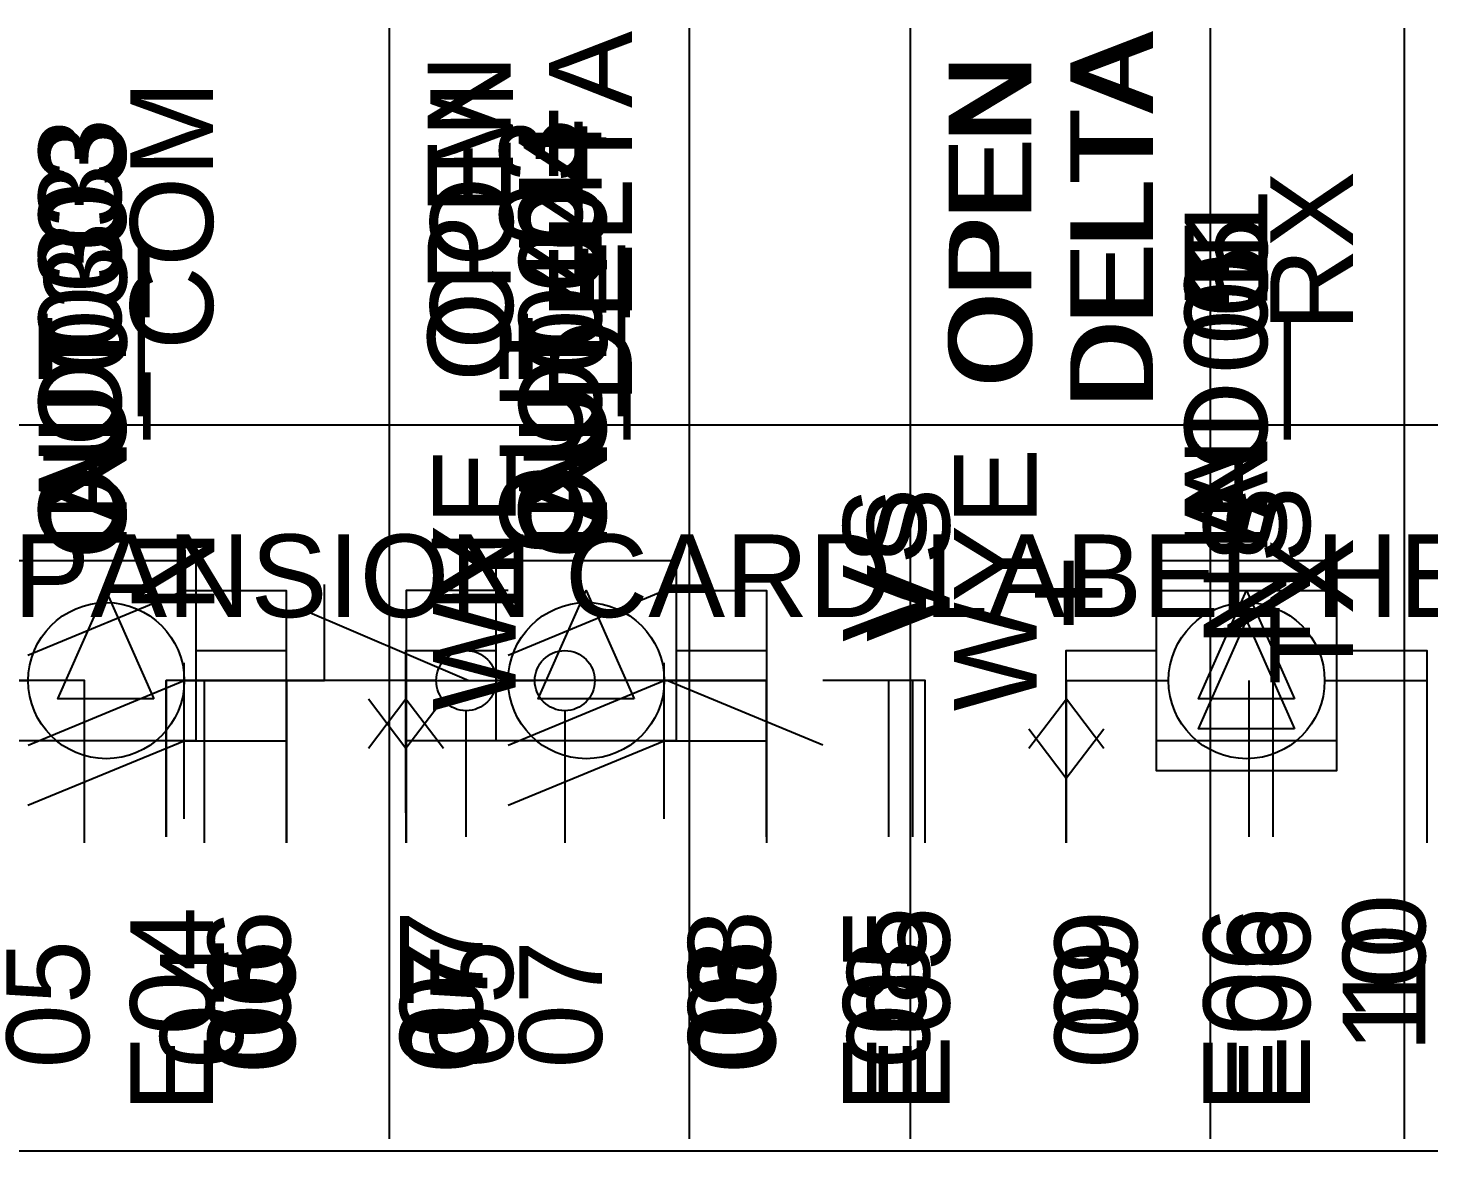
# Model space of a CAD drawing. Extents: x 1.1 to 23.7, y 0.2 to 17.2.
# Drawn here: x 10.482 to 11.648, y 3.187 to 4.122 of the extents above; entities that cross this region are included whole.
import ezdxf

# ---------------------------------------------------------------- set-up
doc = ezdxf.new("R2010")
doc.units = 0
doc.header["$MEASUREMENT"] = 0
for name, color, linetype in [('5_01__9-_0-___10__RTD___NO', 7, 'CONTINUOUS'), ('5_02__9-_B-___10__RTD____3', 7, 'CONTINUOUS'), ('5_03__9-_1-___10__RTD____4', 7, 'CONTINUOUS'), ('5_04__9-_C-___10__RTD____4', 7, 'CONTINUOUS'), ('5_05__9-_5-___10__RTD____8', 7, 'CONTINUOUS'), ('5_06__9-_6-___10__RTD____4', 7, 'CONTINUOUS'), ('5_07__9-_71___10__RTD____3', 7, 'CONTINUOUS'), ('5_08__9-_72___10__RTD____5', 7, 'CONTINUOUS'), ('5_09__9-_73___10__RTD____5', 7, 'CONTINUOUS'), ('5_10__9-_74___10__RTD____3', 7, 'CONTINUOUS'), ('5_11__9-_75___10__RTD____5', 7, 'CONTINUOUS'), ('5_12__9-_76___10__RTD____5', 7, 'CONTINUOUS'), ('5_13__9-_3-___10__RTD____8', 7, 'CONTINUOUS'), ('5_14__9-_D-___10__RTD____4', 7, 'CONTINUOUS'), ('6_01__0-__NO_CARD', 7, 'CONTINUOUS'), ('6_02__B-___3__DI___4__DO__', 7, 'CONTINUOUS'), ('6_03__1-___4__DI___4__DO', 7, 'CONTINUOUS'), ('6_04__C-___4__DI___4__FHCI', 7, 'CONTINUOUS'), ('6_05__5-___8__AI', 7, 'CONTINUOUS'), ('6_06__6-___4__AI____4__AO', 7, 'CONTINUOUS'), ('6_07__71___3__AVI', 7, 'CONTINUOUS'), ('6_08__72___5__AVI_W_MONITO', 7, 'CONTINUOUS'), ('6_09__73___5__AVI_W_ADV_ME', 7, 'CONTINUOUS'), ('6_10__74___3__AVI___4__AFD', 7, 'CONTINUOUS'), ('6_11__75___5__AVI___1__ACI', 7, 'CONTINUOUS'), ('6_12__76___5__AVI___1__ACI', 7, 'CONTINUOUS'), ('6_13__3-___8__DI', 7, 'CONTINUOUS'), ('6_14__D-___4__DI___3__DO__', 7, 'CONTINUOUS'), ('7_00______DWG_', 7, 'CONTINUOUS')]:
    doc.layers.add(name, color=color, linetype=linetype)
doc.styles.add('ARIAL', font='arial.ttf')

msp = doc.modelspace()

# ---------------------------------------------------------------- linework, layer by layer
at = {"layer": '5_02__9-_B-___10__RTD____3'}
for points in [[(11.5715, 3.6537), (11.5715, 3.5037), (11.4215, 3.5037), (11.4215, 3.6537), (11.5715, 3.6537)], [(11.5365, 3.5387), (11.4565, 3.5387), (11.4965, 3.6287), (11.5365, 3.5387)], [(10.4817, 3.525), (10.6116, 3.5787), (10.6966, 3.5787), (10.6966, 3.4437)], [(10.7965, 3.4437), (10.7965, 3.5787), (10.8816, 3.5787)], [(10.8816, 3.525), (11.0116, 3.5787), (11.0966, 3.5787), (11.0966, 3.4437)], [(11.3464, 3.4437), (11.3464, 3.5787), (11.4215, 3.5787)], [(11.5715, 3.5787), (11.6466, 3.5787), (11.6466, 3.4437)], [(11.3152, 3.5387), (11.3464, 3.4975), (11.3777, 3.5387)]]:
    msp.add_lwpolyline(points, dxfattribs=at)
at = {"layer": '5_03__9-_1-___10__RTD____4'}
for points in [[(10.4817, 3.525), (10.6116, 3.5787), (10.6966, 3.5787), (10.6966, 3.4437)], [(10.7965, 3.4437), (10.7965, 3.5787), (10.8816, 3.5787)], [(10.8816, 3.525), (11.0116, 3.5787), (11.0966, 3.5787), (11.0966, 3.4437)], [(11.3466, 3.4437), (11.3466, 3.5787), (11.4316, 3.5787)], [(11.5616, 3.5787), (11.6466, 3.5787), (11.6466, 3.4437)]]:
    msp.add_lwpolyline(points, dxfattribs=at)
msp.add_circle((11.4966, 3.5787), 0.065, dxfattribs=at)
at = {"layer": '5_04__9-_C-___10__RTD____4'}
for points in [[(10.4816, 3.6), (10.6116, 3.6537), (10.6966, 3.6537), (10.6966, 3.5286)], [(10.8816, 3.6537), (10.7965, 3.6537), (10.7965, 3.4436)], [(10.8816, 3.6), (11.0116, 3.6537), (11.0966, 3.6537), (11.0966, 3.5286)], [(10.6116, 3.4637), (10.6116, 3.5936)], [(11.0116, 3.4637), (11.0116, 3.5936)], [(11.3466, 3.4437), (11.3466, 3.5787), (11.4316, 3.5787)], [(11.5616, 3.5787), (11.6466, 3.5787), (11.6466, 3.4437)], [(10.4816, 3.475), (10.6116, 3.5286), (10.6966, 3.5286), (10.6966, 3.4436)], [(10.8816, 3.5286), (10.7965, 3.5286)], [(10.8816, 3.475), (11.0116, 3.5286), (11.0966, 3.5286), (11.0966, 3.4436)]]:
    msp.add_lwpolyline(points, dxfattribs=at)
msp.add_circle((11.4966, 3.5787), 0.065, dxfattribs=at)
at = {"layer": '5_05__9-_5-___10__RTD____8'}
for points in [[(10.6214, 3.6787), (10.6214, 3.5287), (10.4714, 3.5287), (10.4714, 3.6787), (10.6214, 3.6787)], [(11.0215, 3.6787), (11.0215, 3.5287), (10.8715, 3.5287), (10.8715, 3.6787), (11.0215, 3.6787)], [(11.5715, 3.6787), (11.5715, 3.5287), (11.4215, 3.5287), (11.4215, 3.6787), (11.5715, 3.6787)], [(10.5864, 3.5637), (10.5064, 3.5637), (10.5464, 3.6537), (10.5864, 3.5637)], [(10.9865, 3.5637), (10.9065, 3.5637), (10.9465, 3.6537), (10.9865, 3.5637)], [(11.5364, 3.5637), (11.4564, 3.5637), (11.4964, 3.6537), (11.5364, 3.5637)], [(10.6215, 3.6037), (10.6965, 3.6037), (10.6965, 3.4687)], [(10.7964, 3.4687), (10.7964, 3.6037), (10.8715, 3.6037)], [(11.0215, 3.6037), (11.0966, 3.6037), (11.0966, 3.4687)], [(11.3465, 3.4687), (11.3464, 3.6037), (11.4215, 3.6037)], [(11.5715, 3.6037), (11.6466, 3.6037), (11.6466, 3.4687)], [(10.7652, 3.5225), (10.7964, 3.5637), (10.8276, 3.5225)], [(11.3152, 3.5225), (11.3465, 3.5637), (11.3777, 3.5225)]]:
    msp.add_lwpolyline(points, dxfattribs=at)
at = {"layer": '5_06__9-_6-___10__RTD____4'}
for points in [[(10.6214, 3.6787), (10.6214, 3.5287), (10.4714, 3.5287), (10.4714, 3.6787), (10.6214, 3.6787)], [(11.0215, 3.6787), (11.0215, 3.5287), (10.8715, 3.5287), (10.8715, 3.6787), (11.0215, 3.6787)], [(11.5715, 3.6787), (11.5715, 3.5287), (11.4215, 3.5287), (11.4215, 3.6787), (11.5715, 3.6787)], [(10.5864, 3.5637), (10.5064, 3.5637), (10.5464, 3.6537), (10.5864, 3.5637)], [(10.9865, 3.5637), (10.9065, 3.5637), (10.9465, 3.6537), (10.9865, 3.5637)], [(11.5364, 3.5637), (11.4564, 3.5637), (11.4964, 3.6537), (11.5364, 3.5637)], [(10.6215, 3.6037), (10.6965, 3.6037), (10.6965, 3.4687)], [(10.7964, 3.4687), (10.7964, 3.6037), (10.8715, 3.6037)], [(11.0215, 3.6037), (11.0966, 3.6037), (11.0966, 3.4687)], [(11.3465, 3.4687), (11.3464, 3.6037), (11.4215, 3.6037)], [(11.5715, 3.6037), (11.6466, 3.6037), (11.6466, 3.4687)], [(10.7652, 3.5637), (10.7964, 3.5225), (10.8276, 3.5637)], [(11.3152, 3.5225), (11.3465, 3.5637), (11.3777, 3.5225)]]:
    msp.add_lwpolyline(points, dxfattribs=at)
at = {"layer": '5_07__9-_71___10__RTD____3'}
for points in [[(11.2166, 3.1971), (11.2166, 4.1221)], [(11.4666, 3.1971), (11.4666, 4.1221)], [(9.4106, 3.7917), (11.4666, 3.7917)], [(10.8216, 3.5787), (10.5966, 3.5787), (10.5966, 3.4487)], [(11.0966, 3.4487), (11.0966, 3.5787), (10.8716, 3.5787)], [(10.8466, 3.4487), (10.8466, 3.5537)]]:
    msp.add_lwpolyline(points, dxfattribs=at)
at = {"layer": '5_08__9-_72___10__RTD____5'}
for points in [[(10.7826, 3.1971), (10.7826, 4.1221)], [(11.0326, 3.1971), (11.0326, 4.1221)], [(9.4106, 3.7917), (11.0326, 3.7917)], [(10.5966, 3.4487), (10.5966, 3.5787)], [(11.2185, 3.4487), (11.2185, 3.5788)], [(11.5187, 3.4487), (11.5187, 3.5788)]]:
    msp.add_lwpolyline(points, dxfattribs=at)
at = {"layer": '5_09__9-_73___10__RTD____5'}
for points in [[(10.7826, 3.1971), (10.7826, 4.1221)], [(11.0326, 3.1971), (11.0326, 4.1221)], [(9.4106, 3.7917), (11.0326, 3.7917)], [(10.5966, 3.4487), (10.5966, 3.5787)], [(11.2185, 3.4487), (11.2185, 3.5788)], [(11.5187, 3.4487), (11.5187, 3.5788)]]:
    msp.add_lwpolyline(points, dxfattribs=at)
at = {"layer": '5_10__9-_74___10__RTD____3'}
for points in [[(11.2166, 3.1971), (11.2166, 4.1221)], [(11.4666, 3.1971), (11.4666, 4.1221)], [(11.628, 3.1971), (11.628, 4.1221)], [(9.4106, 3.7917), (11.7303, 3.7917)], [(10.8216, 3.5787), (10.5966, 3.5787), (10.5966, 3.4487)], [(11.0966, 3.4487), (11.0966, 3.5787), (10.8716, 3.5787)], [(10.8466, 3.4487), (10.8466, 3.5537)]]:
    msp.add_lwpolyline(points, dxfattribs=at)
msp.add_circle((10.8466, 3.5787), 0.025, dxfattribs=at)
at = {"layer": '5_11__9-_75___10__RTD____5'}
for points in [[(10.7827, 3.1971), (10.7827, 4.1221)], [(11.0327, 3.1971), (11.0327, 4.1221)], [(9.4107, 3.7917), (11.0327, 3.7917)], [(10.5968, 3.4487), (10.5968, 3.5787)], [(11.1986, 3.4487), (11.1986, 3.5788)], [(11.4988, 3.4487), (11.4988, 3.5788)]]:
    msp.add_lwpolyline(points, dxfattribs=at)
at = {"layer": '5_12__9-_76___10__RTD____5'}
for points in [[(10.7827, 3.1971), (10.7827, 4.1221)], [(11.0327, 3.1971), (11.0327, 4.1221)], [(9.4107, 3.7917), (11.0327, 3.7917)], [(10.5968, 3.4487), (10.5968, 3.5787)], [(11.1986, 3.4487), (11.1986, 3.5788)], [(11.4988, 3.4487), (11.4988, 3.5788)]]:
    msp.add_lwpolyline(points, dxfattribs=at)
at = {"layer": '5_13__9-_3-___10__RTD____8'}
for points in [[(10.3968, 3.4437), (10.3968, 3.5787), (10.4818, 3.5787)], [(10.6118, 3.5787), (10.6968, 3.5787), (10.6968, 3.4437)], [(10.7966, 3.4437), (10.7966, 3.5787), (10.8816, 3.5787)], [(11.0116, 3.5787), (11.0966, 3.5787), (11.0966, 3.4437)], [(11.3466, 3.4437), (11.3466, 3.5787), (11.4316, 3.5787)], [(11.5616, 3.5787), (11.6466, 3.5787), (11.6466, 3.4437)]]:
    msp.add_lwpolyline(points, dxfattribs=at)
for centre in [(10.5468, 3.5787), (10.9466, 3.5787), (11.4966, 3.5787)]:
    msp.add_circle(centre, 0.065, dxfattribs=at)
at = {"layer": '5_14__9-_D-___10__RTD____4'}
for points in [[(10.6286, 3.4437), (10.6286, 3.5787), (10.7287, 3.5787), (10.7287, 3.5787), (10.7287, 3.6587)], [(10.7087, 3.6387), (10.8487, 3.5787), (10.9037, 3.5787)], [(10.5287, 3.4437), (10.5287, 3.5787), (10.4436, 3.5787)], [(11.1437, 3.525), (11.0137, 3.5787), (10.9537, 3.5787)], [(11.2288, 3.4437), (11.2288, 3.5787), (11.1437, 3.5787)], [(11.3466, 3.4437), (11.3466, 3.5787), (11.4316, 3.5787)], [(11.5616, 3.5787), (11.6466, 3.5787), (11.6466, 3.4437)], [(10.9287, 3.5537), (10.9287, 3.4437)]]:
    msp.add_lwpolyline(points, dxfattribs=at)
for centre, radius in [((11.4966, 3.5787), 0.065), ((10.9287, 3.5787), 0.025)]:
    msp.add_circle(centre, radius, dxfattribs=at)
at = {"layer": '6_02__B-___3__DI___4__DO__'}
for points in [[(11.5715, 3.6537), (11.5715, 3.5037), (11.4215, 3.5037), (11.4215, 3.6537), (11.5715, 3.6537)], [(11.5365, 3.5387), (11.4565, 3.5387), (11.4965, 3.6287), (11.5365, 3.5387)], [(10.4817, 3.525), (10.6116, 3.5787), (10.6966, 3.5787), (10.6966, 3.4437)], [(10.7965, 3.4437), (10.7965, 3.5787), (10.8816, 3.5787)], [(10.8816, 3.525), (11.0116, 3.5787), (11.0966, 3.5787), (11.0966, 3.4437)], [(11.3464, 3.4437), (11.3464, 3.5787), (11.4215, 3.5787)], [(11.5715, 3.5787), (11.6466, 3.5787), (11.6466, 3.4437)], [(11.3152, 3.5387), (11.3464, 3.4975), (11.3777, 3.5387)]]:
    msp.add_lwpolyline(points, dxfattribs=at)
at = {"layer": '6_03__1-___4__DI___4__DO'}
for points in [[(10.4817, 3.525), (10.6116, 3.5787), (10.6966, 3.5787), (10.6966, 3.4437)], [(10.7965, 3.4437), (10.7965, 3.5787), (10.8816, 3.5787)], [(10.8816, 3.525), (11.0116, 3.5787), (11.0966, 3.5787), (11.0966, 3.4437)], [(11.3466, 3.4437), (11.3466, 3.5787), (11.4316, 3.5787)], [(11.5616, 3.5787), (11.6466, 3.5787), (11.6466, 3.4437)]]:
    msp.add_lwpolyline(points, dxfattribs=at)
msp.add_circle((11.4966, 3.5787), 0.065, dxfattribs=at)
at = {"layer": '6_04__C-___4__DI___4__FHCI'}
for points in [[(10.4816, 3.6), (10.6116, 3.6537), (10.6966, 3.6537), (10.6966, 3.5286)], [(10.8816, 3.6537), (10.7965, 3.6537), (10.7965, 3.4436)], [(10.8816, 3.6), (11.0116, 3.6537), (11.0966, 3.6537), (11.0966, 3.5286)], [(10.6116, 3.4637), (10.6116, 3.5936)], [(11.0116, 3.4637), (11.0116, 3.5936)], [(11.3466, 3.4437), (11.3466, 3.5787), (11.4316, 3.5787)], [(11.5616, 3.5787), (11.6466, 3.5787), (11.6466, 3.4437)], [(10.4816, 3.475), (10.6116, 3.5286), (10.6966, 3.5286), (10.6966, 3.4436)], [(10.8816, 3.5286), (10.7965, 3.5286)], [(10.8816, 3.475), (11.0116, 3.5286), (11.0966, 3.5286), (11.0966, 3.4436)]]:
    msp.add_lwpolyline(points, dxfattribs=at)
msp.add_circle((11.4966, 3.5787), 0.065, dxfattribs=at)
at = {"layer": '6_05__5-___8__AI'}
for points in [[(10.6214, 3.6787), (10.6214, 3.5287), (10.4714, 3.5287), (10.4714, 3.6787), (10.6214, 3.6787)], [(11.0215, 3.6787), (11.0215, 3.5287), (10.8715, 3.5287), (10.8715, 3.6787), (11.0215, 3.6787)], [(11.5715, 3.6787), (11.5715, 3.5287), (11.4215, 3.5287), (11.4215, 3.6787), (11.5715, 3.6787)], [(10.5864, 3.5637), (10.5064, 3.5637), (10.5464, 3.6537), (10.5864, 3.5637)], [(10.9865, 3.5637), (10.9065, 3.5637), (10.9465, 3.6537), (10.9865, 3.5637)], [(11.5364, 3.5637), (11.4564, 3.5637), (11.4964, 3.6537), (11.5364, 3.5637)], [(10.6215, 3.6037), (10.6965, 3.6037), (10.6965, 3.4687)], [(10.7964, 3.4687), (10.7964, 3.6037), (10.8715, 3.6037)], [(11.0215, 3.6037), (11.0966, 3.6037), (11.0966, 3.4687)], [(11.3465, 3.4687), (11.3464, 3.6037), (11.4215, 3.6037)], [(11.5715, 3.6037), (11.6466, 3.6037), (11.6466, 3.4687)], [(10.7652, 3.5225), (10.7964, 3.5637), (10.8276, 3.5225)], [(11.3152, 3.5225), (11.3465, 3.5637), (11.3777, 3.5225)]]:
    msp.add_lwpolyline(points, dxfattribs=at)
at = {"layer": '6_06__6-___4__AI____4__AO'}
for points in [[(10.6214, 3.6787), (10.6214, 3.5287), (10.4714, 3.5287), (10.4714, 3.6787), (10.6214, 3.6787)], [(11.0215, 3.6787), (11.0215, 3.5287), (10.8715, 3.5287), (10.8715, 3.6787), (11.0215, 3.6787)], [(11.5715, 3.6787), (11.5715, 3.5287), (11.4215, 3.5287), (11.4215, 3.6787), (11.5715, 3.6787)], [(10.5864, 3.5637), (10.5064, 3.5637), (10.5464, 3.6537), (10.5864, 3.5637)], [(10.9865, 3.5637), (10.9065, 3.5637), (10.9465, 3.6537), (10.9865, 3.5637)], [(11.5364, 3.5637), (11.4564, 3.5637), (11.4964, 3.6537), (11.5364, 3.5637)], [(10.6215, 3.6037), (10.6965, 3.6037), (10.6965, 3.4687)], [(10.7964, 3.4687), (10.7964, 3.6037), (10.8715, 3.6037)], [(11.0215, 3.6037), (11.0966, 3.6037), (11.0966, 3.4687)], [(11.3465, 3.4687), (11.3464, 3.6037), (11.4215, 3.6037)], [(11.5715, 3.6037), (11.6466, 3.6037), (11.6466, 3.4687)], [(10.7652, 3.5637), (10.7964, 3.5225), (10.8276, 3.5637)], [(11.3152, 3.5225), (11.3465, 3.5637), (11.3777, 3.5225)]]:
    msp.add_lwpolyline(points, dxfattribs=at)
at = {"layer": '6_07__71___3__AVI'}
for points in [[(11.2166, 3.1971), (11.2166, 4.1221)], [(11.4666, 3.1971), (11.4666, 4.1221)], [(9.4106, 3.7917), (11.4666, 3.7917)], [(10.8216, 3.5787), (10.5966, 3.5787), (10.5966, 3.4487)], [(11.0966, 3.4487), (11.0966, 3.5787), (10.8716, 3.5787)], [(10.8466, 3.4487), (10.8466, 3.5537)]]:
    msp.add_lwpolyline(points, dxfattribs=at)
at = {"layer": '6_08__72___5__AVI_W_MONITO'}
for points in [[(10.7826, 3.1971), (10.7826, 4.1221)], [(11.0326, 3.1971), (11.0326, 4.1221)], [(9.4106, 3.7917), (11.0326, 3.7917)], [(10.5966, 3.4487), (10.5966, 3.5787)], [(11.2185, 3.4487), (11.2185, 3.5788)], [(11.5187, 3.4487), (11.5187, 3.5788)]]:
    msp.add_lwpolyline(points, dxfattribs=at)
at = {"layer": '6_09__73___5__AVI_W_ADV_ME'}
for points in [[(10.7826, 3.1971), (10.7826, 4.1221)], [(11.0326, 3.1971), (11.0326, 4.1221)], [(9.4106, 3.7917), (11.0326, 3.7917)], [(10.5966, 3.4487), (10.5966, 3.5787)], [(11.2185, 3.4487), (11.2185, 3.5788)], [(11.5187, 3.4487), (11.5187, 3.5788)]]:
    msp.add_lwpolyline(points, dxfattribs=at)
at = {"layer": '6_10__74___3__AVI___4__AFD'}
for points in [[(11.2166, 3.1971), (11.2166, 4.1221)], [(11.4666, 3.1971), (11.4666, 4.1221)], [(11.628, 3.1971), (11.628, 4.1221)], [(9.4106, 3.7917), (11.7303, 3.7917)], [(10.8216, 3.5787), (10.5966, 3.5787), (10.5966, 3.4487)], [(11.0966, 3.4487), (11.0966, 3.5787), (10.8716, 3.5787)], [(10.8466, 3.4487), (10.8466, 3.5537)]]:
    msp.add_lwpolyline(points, dxfattribs=at)
msp.add_circle((10.8466, 3.5787), 0.025, dxfattribs=at)
at = {"layer": '6_11__75___5__AVI___1__ACI'}
for points in [[(10.7826, 3.1971), (10.7826, 4.1221)], [(11.0326, 3.1971), (11.0326, 4.1221)], [(9.4106, 3.7917), (11.0326, 3.7917)], [(10.5966, 3.4487), (10.5966, 3.5787)], [(11.1985, 3.4487), (11.1985, 3.5788)], [(11.4987, 3.4487), (11.4987, 3.5788)]]:
    msp.add_lwpolyline(points, dxfattribs=at)
at = {"layer": '6_12__76___5__AVI___1__ACI'}
for points in [[(10.7826, 3.1971), (10.7826, 4.1221)], [(11.0326, 3.1971), (11.0326, 4.1221)], [(9.4106, 3.7917), (11.0326, 3.7917)], [(10.5966, 3.4487), (10.5966, 3.5787)], [(11.1985, 3.4487), (11.1985, 3.5788)], [(11.4987, 3.4487), (11.4987, 3.5788)]]:
    msp.add_lwpolyline(points, dxfattribs=at)
at = {"layer": '6_13__3-___8__DI'}
for points in [[(10.3968, 3.4437), (10.3968, 3.5787), (10.4818, 3.5787)], [(10.6118, 3.5787), (10.6968, 3.5787), (10.6968, 3.4437)], [(10.7966, 3.4437), (10.7966, 3.5787), (10.8816, 3.5787)], [(11.0116, 3.5787), (11.0966, 3.5787), (11.0966, 3.4437)], [(11.3466, 3.4437), (11.3466, 3.5787), (11.4316, 3.5787)], [(11.5616, 3.5787), (11.6466, 3.5787), (11.6466, 3.4437)]]:
    msp.add_lwpolyline(points, dxfattribs=at)
for centre in [(10.5468, 3.5787), (10.9466, 3.5787), (11.4966, 3.5787)]:
    msp.add_circle(centre, 0.065, dxfattribs=at)
at = {"layer": '6_14__D-___4__DI___3__DO__'}
for points in [[(10.6286, 3.4437), (10.6286, 3.5787), (10.7287, 3.5787), (10.7287, 3.5787), (10.7287, 3.6587)], [(10.7087, 3.6387), (10.8487, 3.5787), (10.9037, 3.5787)], [(10.5287, 3.4437), (10.5287, 3.5787), (10.4436, 3.5787)], [(11.1437, 3.525), (11.0137, 3.5787), (10.9537, 3.5787)], [(11.2288, 3.4437), (11.2288, 3.5787), (11.1437, 3.5787)], [(11.3466, 3.4437), (11.3466, 3.5787), (11.4316, 3.5787)], [(11.5616, 3.5787), (11.6466, 3.5787), (11.6466, 3.4437)], [(10.9287, 3.5537), (10.9287, 3.4437)]]:
    msp.add_lwpolyline(points, dxfattribs=at)
for centre, radius in [((11.4966, 3.5787), 0.065), ((10.9287, 3.5787), 0.025)]:
    msp.add_circle(centre, radius, dxfattribs=at)
at = {"layer": '7_00______DWG_'}
msp.add_lwpolyline([(9.2208, 3.1871), (13.0907, 3.1871)], dxfattribs=at)

# ---------------------------------------------------------------- texts
at = {"layer": '5_01__9-_0-___10__RTD___NO', "style": 'ARIAL'}
msp.add_text('PLACE EXPANSION CARD LABEL HERE', height=0.068833, dxfattribs=at).set_placement((9.999, 3.6316))
at = {"layer": '5_02__9-_B-___10__RTD____3', "style": 'ARIAL'}
for s, height, p in [('OUT_03', 0.06883, (10.5593, 3.6836)), ('OUT_04', 0.06883, (10.9592, 3.6836)), ('AO_01', 0.06883, (11.5138, 3.6891)), ('+', 0.0787, (11.3864, 3.6197)), ('10', 0.06883, (11.6455, 3.2692)), ('06', 0.06883, (10.7002, 3.2558)), ('07', 0.06883, (10.8602, 3.2558)), ('08', 0.06883, (11.1002, 3.2558)), ('09', 0.06883, (11.4055, 3.2558))]:
    msp.add_text(s, height=height, rotation=90, dxfattribs=at).set_placement(p)
at = {"layer": '5_03__9-_1-___10__RTD____4', "style": 'ARIAL'}
for s, p in [('OUT_03', (10.5593, 3.6836)), ('OUT_04', (10.9592, 3.6836)), ('IN_01', (11.5138, 3.6846)), ('10', (11.6455, 3.2692)), ('06', (10.7002, 3.2558)), ('07', (10.8602, 3.2558)), ('08', (11.1002, 3.2558)), ('09', (11.4055, 3.2558))]:
    msp.add_text(s, height=0.06883, rotation=90, dxfattribs=at).set_placement(p)
at = {"layer": '5_04__9-_C-___10__RTD____4', "style": 'ARIAL'}
for s, p in [('OUT_03', (10.5632, 3.6798)), ('OUT_04', (10.9632, 3.6798)), ('IN_01', (11.5138, 3.6846)), ('10', (11.6455, 3.2692)), ('06', (10.7042, 3.2519)), ('07', (10.8642, 3.2519)), ('08', (11.1042, 3.2519)), ('09', (11.4055, 3.2558))]:
    msp.add_text(s, height=0.06883, rotation=90, dxfattribs=at).set_placement(p)
at = {"layer": '5_05__9-_5-___10__RTD____8', "style": 'ARIAL'}
for s, p in [('AI_03', (10.5593, 3.7095)), ('AI_04', (10.9593, 3.7095)), ('AI_05', (11.5138, 3.7141)), ('10', (11.6455, 3.2941)), ('06', (10.7002, 3.2807)), ('07', (10.8602, 3.2807)), ('08', (11.1002, 3.2807)), ('09', (11.4055, 3.2807))]:
    msp.add_text(s, height=0.06883, rotation=90, dxfattribs=at).set_placement(p)
at = {"layer": '5_06__9-_6-___10__RTD____4', "style": 'ARIAL'}
for s, p in [('AO_03', (10.5593, 3.7095)), ('AO_04', (10.9593, 3.7095)), ('AI_01', (11.5138, 3.7141)), ('10', (11.6455, 3.2941)), ('06', (10.7002, 3.2807)), ('07', (10.8602, 3.2807)), ('08', (11.1002, 3.2807)), ('09', (11.4055, 3.2807))]:
    msp.add_text(s, height=0.06883, rotation=90, dxfattribs=at).set_placement(p)
at = {"layer": '5_07__9-_71___10__RTD____3', "style": 'ARIAL'}
for s, height, p in [('DELTA', 0.06883, (11.4185, 3.8098)), ('OPEN', 0.06883, (11.3174, 3.8277)), ('COM', 0.06883, (10.8855, 3.854)), ('WYE', 0.06883, (11.3217, 3.5533)), ('N', 0.0688, (10.8866, 3.6353)), ('04', 0.06883, (10.6604, 3.2558)), ('05', 0.06883, (10.8855, 3.2558)), ('06', 0.06883, (11.1002, 3.2558))]:
    msp.add_text(s, height=height, rotation=90, dxfattribs=at).set_placement(p)
at = {"layer": '5_08__9-_72___10__RTD____5', "style": 'ARIAL'}
for s, height, p in [('DELTA', 0.06883, (10.9845, 3.8098)), ('OPEN', 0.06883, (10.8833, 3.8277)), ('COM', 0.06883, (10.6356, 3.854)), ('WYE', 0.06883, (10.8877, 3.5533)), ('VS', 0.06883, (11.2493, 3.6111)), ('NS', 0.06883, (11.5495, 3.607)), ('N', 0.0688, (10.6367, 3.6353)), ('E04', 0.06883, (10.6356, 3.2193)), ('E05', 0.06883, (11.2493, 3.2193)), ('E06', 0.06883, (11.5495, 3.2193))]:
    msp.add_text(s, height=height, rotation=90, dxfattribs=at).set_placement(p)
at = {"layer": '5_09__9-_73___10__RTD____5', "style": 'ARIAL'}
for s, height, p in [('DELTA', 0.06883, (10.9845, 3.8098)), ('OPEN', 0.06883, (10.8833, 3.8277)), ('COM', 0.06883, (10.6356, 3.854)), ('WYE', 0.06883, (10.8877, 3.5533)), ('VS', 0.06883, (11.2493, 3.6111)), ('NS', 0.06883, (11.5495, 3.607)), ('N', 0.0688, (10.6367, 3.6353)), ('E04', 0.06883, (10.6356, 3.2193)), ('E05', 0.06883, (11.2493, 3.2193)), ('E06', 0.06883, (11.5495, 3.2193))]:
    msp.add_text(s, height=height, rotation=90, dxfattribs=at).set_placement(p)
at = {"layer": '5_10__9-_74___10__RTD____3', "style": 'ARIAL'}
for s, height, p in [('DELTA', 0.06883, (11.4185, 3.8048)), ('OPEN', 0.06883, (11.3174, 3.8227)), ('COM', 0.06883, (10.8856, 3.854)), ('RX', 0.06883, (11.5852, 3.8694)), ('WYE', 0.06883, (11.3218, 3.5533)), ('N', 0.0688, (10.8867, 3.6353)), ('TX', 0.06883, (11.5852, 3.5751)), ('04', 0.06883, (10.6605, 3.2558)), ('05', 0.06883, (10.8856, 3.2558)), ('06', 0.06883, (11.1002, 3.2558))]:
    msp.add_text(s, height=height, rotation=90, dxfattribs=at).set_placement(p)
at = {"layer": '5_11__9-_75___10__RTD____5', "style": 'ARIAL'}
for s, height, p in [('DELTA', 0.06883, (10.9846, 3.8098)), ('OPEN', 0.06883, (10.8835, 3.8277)), ('COM', 0.06883, (10.6357, 3.854)), ('WYE', 0.06883, (10.8879, 3.5533)), ('VS', 0.06883, (11.2295, 3.6111)), ('NS', 0.06883, (11.5296, 3.607)), ('N', 0.0688, (10.6368, 3.6353)), ('E04', 0.06883, (10.6357, 3.2193)), ('E05', 0.06883, (11.2295, 3.2193)), ('E06', 0.06883, (11.5296, 3.2193))]:
    msp.add_text(s, height=height, rotation=90, dxfattribs=at).set_placement(p)
at = {"layer": '5_12__9-_76___10__RTD____5', "style": 'ARIAL'}
for s, height, p in [('DELTA', 0.06883, (10.9846, 3.8098)), ('OPEN', 0.06883, (10.8835, 3.8277)), ('COM', 0.06883, (10.6357, 3.854)), ('WYE', 0.06883, (10.8879, 3.5533)), ('VS', 0.06883, (11.2295, 3.6111)), ('NS', 0.06883, (11.5296, 3.607)), ('N', 0.0688, (10.6368, 3.6353)), ('E04', 0.06883, (10.6357, 3.2193)), ('E05', 0.06883, (11.2295, 3.2193)), ('E06', 0.06883, (11.5296, 3.2193))]:
    msp.add_text(s, height=height, rotation=90, dxfattribs=at).set_placement(p)
at = {"layer": '5_13__9-_3-___10__RTD____8', "style": 'ARIAL'}
for s, p in [('IN_03', (10.5638, 3.6846)), ('IN_04', (10.9638, 3.6846)), ('IN_05', (11.5138, 3.6846)), ('10', (11.6455, 3.2692)), ('06', (10.7002, 3.2558)), ('07', (10.8602, 3.2558)), ('08', (11.1002, 3.2558)), ('09', (11.4055, 3.2558))]:
    msp.add_text(s, height=0.06883, rotation=90, dxfattribs=at).set_placement(p)
at = {"layer": '5_14__9-_D-___10__RTD____4', "style": 'ARIAL'}
for s, p in [('OUT_03', (10.9433, 3.6836)), ('IN_01', (11.5138, 3.6846)), ('10', (11.6455, 3.2692)), ('05', (10.5325, 3.2558)), ('06', (10.6924, 3.2558)), ('07', (10.9596, 3.2558)), ('08', (11.2326, 3.2558)), ('09', (11.4055, 3.2558))]:
    msp.add_text(s, height=0.06883, rotation=90, dxfattribs=at).set_placement(p)
at = {"layer": '6_01__0-__NO_CARD', "style": 'ARIAL'}
msp.add_text('PLACE EXPANSION CARD LABEL HERE', height=0.068833, dxfattribs=at).set_placement((9.999, 3.6316))
at = {"layer": '6_02__B-___3__DI___4__DO__', "style": 'ARIAL'}
for s, height, p in [('OUT_03', 0.06883, (10.5593, 3.6836)), ('OUT_04', 0.06883, (10.9592, 3.6836)), ('AO_01', 0.06883, (11.5138, 3.6891)), ('+', 0.0787, (11.3864, 3.6197)), ('10', 0.06883, (11.6455, 3.2692)), ('06', 0.06883, (10.7002, 3.2558)), ('07', 0.06883, (10.8602, 3.2558)), ('08', 0.06883, (11.1002, 3.2558)), ('09', 0.06883, (11.4055, 3.2558))]:
    msp.add_text(s, height=height, rotation=90, dxfattribs=at).set_placement(p)
at = {"layer": '6_03__1-___4__DI___4__DO', "style": 'ARIAL'}
for s, p in [('OUT_03', (10.5593, 3.6836)), ('OUT_04', (10.9592, 3.6836)), ('IN_01', (11.5138, 3.6846)), ('10', (11.6455, 3.2692)), ('06', (10.7002, 3.2558)), ('07', (10.8602, 3.2558)), ('08', (11.1002, 3.2558)), ('09', (11.4055, 3.2558))]:
    msp.add_text(s, height=0.06883, rotation=90, dxfattribs=at).set_placement(p)
at = {"layer": '6_04__C-___4__DI___4__FHCI', "style": 'ARIAL'}
for s, p in [('OUT_03', (10.5632, 3.6798)), ('OUT_04', (10.9632, 3.6798)), ('IN_01', (11.5138, 3.6846)), ('10', (11.6455, 3.2692)), ('06', (10.7042, 3.2519)), ('07', (10.8642, 3.2519)), ('08', (11.1042, 3.2519)), ('09', (11.4055, 3.2558))]:
    msp.add_text(s, height=0.06883, rotation=90, dxfattribs=at).set_placement(p)
at = {"layer": '6_05__5-___8__AI', "style": 'ARIAL'}
for s, p in [('AI_03', (10.5593, 3.7095)), ('AI_04', (10.9593, 3.7095)), ('AI_05', (11.5138, 3.7141)), ('10', (11.6455, 3.2941)), ('06', (10.7002, 3.2807)), ('07', (10.8602, 3.2807)), ('08', (11.1002, 3.2807)), ('09', (11.4055, 3.2807))]:
    msp.add_text(s, height=0.06883, rotation=90, dxfattribs=at).set_placement(p)
at = {"layer": '6_06__6-___4__AI____4__AO', "style": 'ARIAL'}
for s, p in [('AO_03', (10.5593, 3.7095)), ('AO_04', (10.9593, 3.7095)), ('AI_01', (11.5138, 3.7141)), ('10', (11.6455, 3.2941)), ('06', (10.7002, 3.2807)), ('07', (10.8602, 3.2807)), ('08', (11.1002, 3.2807)), ('09', (11.4055, 3.2807))]:
    msp.add_text(s, height=0.06883, rotation=90, dxfattribs=at).set_placement(p)
at = {"layer": '6_07__71___3__AVI', "style": 'ARIAL'}
for s, height, p in [('DELTA', 0.06883, (11.4185, 3.8098)), ('OPEN', 0.06883, (11.3174, 3.8277)), ('COM', 0.06883, (10.8855, 3.854)), ('WYE', 0.06883, (11.3217, 3.5533)), ('N', 0.0688, (10.8866, 3.6353)), ('04', 0.06883, (10.6604, 3.2558)), ('05', 0.06883, (10.8855, 3.2558)), ('06', 0.06883, (11.1002, 3.2558))]:
    msp.add_text(s, height=height, rotation=90, dxfattribs=at).set_placement(p)
at = {"layer": '6_08__72___5__AVI_W_MONITO', "style": 'ARIAL'}
for s, height, p in [('DELTA', 0.06883, (10.9845, 3.8098)), ('OPEN', 0.06883, (10.8833, 3.8277)), ('COM', 0.06883, (10.6356, 3.854)), ('WYE', 0.06883, (10.8877, 3.5533)), ('VS', 0.06883, (11.2493, 3.6111)), ('NS', 0.06883, (11.5495, 3.607)), ('N', 0.0688, (10.6367, 3.6353)), ('E04', 0.06883, (10.6356, 3.2193)), ('E05', 0.06883, (11.2493, 3.2193)), ('E06', 0.06883, (11.5495, 3.2193))]:
    msp.add_text(s, height=height, rotation=90, dxfattribs=at).set_placement(p)
at = {"layer": '6_09__73___5__AVI_W_ADV_ME', "style": 'ARIAL'}
for s, height, p in [('DELTA', 0.06883, (10.9845, 3.8098)), ('OPEN', 0.06883, (10.8833, 3.8277)), ('COM', 0.06883, (10.6356, 3.854)), ('WYE', 0.06883, (10.8877, 3.5533)), ('VS', 0.06883, (11.2493, 3.6111)), ('NS', 0.06883, (11.5495, 3.607)), ('N', 0.0688, (10.6367, 3.6353)), ('E04', 0.06883, (10.6356, 3.2193)), ('E05', 0.06883, (11.2493, 3.2193)), ('E06', 0.06883, (11.5495, 3.2193))]:
    msp.add_text(s, height=height, rotation=90, dxfattribs=at).set_placement(p)
at = {"layer": '6_10__74___3__AVI___4__AFD', "style": 'ARIAL'}
for s, height, p in [('DELTA', 0.06883, (11.4185, 3.8048)), ('OPEN', 0.06883, (11.3174, 3.8227)), ('COM', 0.06883, (10.8856, 3.854)), ('RX', 0.06883, (11.5852, 3.8694)), ('WYE', 0.06883, (11.3218, 3.5533)), ('N', 0.0688, (10.8867, 3.6353)), ('TX', 0.06883, (11.5852, 3.5751)), ('04', 0.06883, (10.6605, 3.2558)), ('05', 0.06883, (10.8856, 3.2558)), ('06', 0.06883, (11.1002, 3.2558))]:
    msp.add_text(s, height=height, rotation=90, dxfattribs=at).set_placement(p)
at = {"layer": '6_11__75___5__AVI___1__ACI', "style": 'ARIAL'}
for s, height, p in [('DELTA', 0.06883, (10.9845, 3.8098)), ('OPEN', 0.06883, (10.8834, 3.8277)), ('COM', 0.06883, (10.6356, 3.854)), ('WYE', 0.06883, (10.8877, 3.5533)), ('VS', 0.06883, (11.2293, 3.6111)), ('NS', 0.06883, (11.5295, 3.607)), ('N', 0.0688, (10.6367, 3.6353)), ('E04', 0.06883, (10.6356, 3.2193)), ('E05', 0.06883, (11.2293, 3.2193)), ('E06', 0.06883, (11.5295, 3.2193))]:
    msp.add_text(s, height=height, rotation=90, dxfattribs=at).set_placement(p)
at = {"layer": '6_12__76___5__AVI___1__ACI', "style": 'ARIAL'}
for s, height, p in [('DELTA', 0.06883, (10.9845, 3.8098)), ('OPEN', 0.06883, (10.8834, 3.8277)), ('COM', 0.06883, (10.6356, 3.854)), ('WYE', 0.06883, (10.8877, 3.5533)), ('VS', 0.06883, (11.2293, 3.6111)), ('NS', 0.06883, (11.5295, 3.607)), ('N', 0.0688, (10.6367, 3.6353)), ('E04', 0.06883, (10.6356, 3.2193)), ('E05', 0.06883, (11.2293, 3.2193)), ('E06', 0.06883, (11.5295, 3.2193))]:
    msp.add_text(s, height=height, rotation=90, dxfattribs=at).set_placement(p)
at = {"layer": '6_13__3-___8__DI', "style": 'ARIAL'}
for s, p in [('IN_03', (10.5638, 3.6846)), ('IN_04', (10.9638, 3.6846)), ('IN_05', (11.5138, 3.6846)), ('10', (11.6455, 3.2692)), ('06', (10.7002, 3.2558)), ('07', (10.8602, 3.2558)), ('08', (11.1002, 3.2558)), ('09', (11.4055, 3.2558))]:
    msp.add_text(s, height=0.06883, rotation=90, dxfattribs=at).set_placement(p)
at = {"layer": '6_14__D-___4__DI___3__DO__', "style": 'ARIAL'}
for s, p in [('OUT_03', (10.9433, 3.6836)), ('IN_01', (11.5138, 3.6846)), ('10', (11.6455, 3.2692)), ('05', (10.5325, 3.2558)), ('06', (10.6924, 3.2558)), ('07', (10.9596, 3.2558)), ('08', (11.2326, 3.2558)), ('09', (11.4055, 3.2558))]:
    msp.add_text(s, height=0.06883, rotation=90, dxfattribs=at).set_placement(p)

doc.saveas('drawing.dxf')
